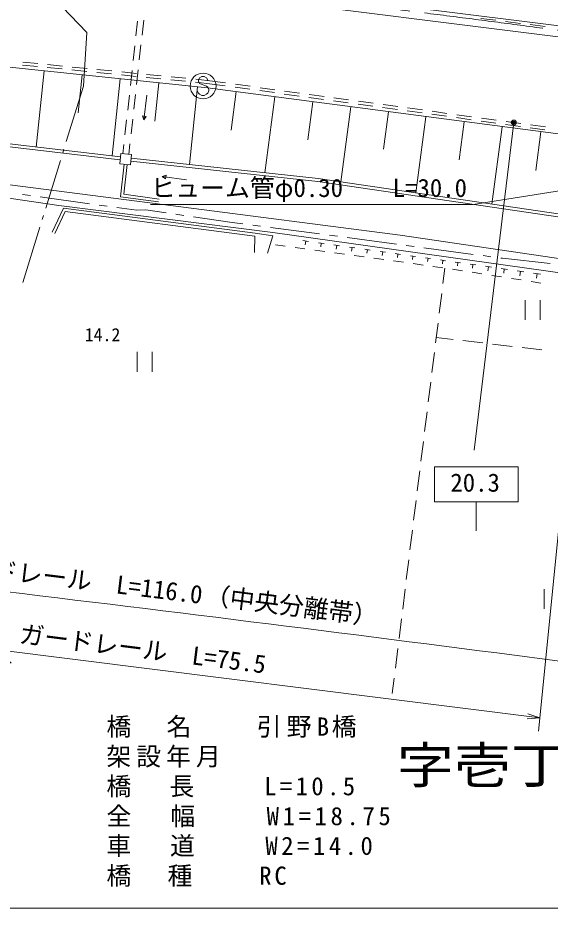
# Model space of a CAD drawing. Units: millimetres, scale not verified. Extents: x 40000 to 680000, y 20000 to 380000.
# Drawn here: x 472646 to 526256, y 205000 to 294604 of the extents above; entities that cross this region are included whole.
import ezdxf
from ezdxf.enums import TextEntityAlignment as Align

# ---------------------------------------------------------------- set-up
doc = ezdxf.new("R2010")
doc.units = ezdxf.units.MM
doc.header["$LTSCALE"] = 1000
doc.header["$PDMODE"] = 32
doc.header["$PDSIZE"] = 500
doc.linetypes.add('CHAIN', pattern=[18.5, 12, -1.5, 3.5, -1.5])
for name, color, linetype, lineweight in [('M-BGD', 7, 'Continuous', 13), ('M-BMK', 2, 'CHAIN', 13), ('M-BMK-ROW', 30, 'Continuous', 13), ('M-STR-HTXT', 7, 'Continuous', 13), ('M-STR-STRC', 7, 'Continuous', 13), ('M-TTL-BAND', 7, 'Continuous', 13)]:
    doc.layers.add(name, color=color, linetype=linetype, lineweight=lineweight)
doc.layers.add('M-BMK-HTXT', color=7, linetype='Continuous')
doc.styles.add('ＭＳ ゴシック', font='')
doc.styles.get('ＭＳ ゴシック').set_extended_font_data('MS Gothic')

msp = doc.modelspace()

# ---------------------------------------------------------------- linework, layer by layer
at = {"layer": 'M-BGD'}
for p, q in [((479613, 293128), (476322, 296586)), ((484542, 292778), (484708, 294269)), ((485155, 292863), (485321, 294354)), ((519286, 294544), (520775, 294357)), ((521767, 294233), (523256, 294047)), ((524248, 293923), (525736, 293736)), ((479251, 287715), (479613, 293128)), ((484265, 290293), (484431, 291784)), ((484878, 290379), (485044, 291869)), ((473124, 289848), (474617, 289700)), ((473155, 290146), (474647, 289998)), ((475612, 289601), (477105, 289453)), ((475642, 289899), (477135, 289751)), ((478130, 289652), (479623, 289504)), ((475292, 289277), (474492, 281600)), ((478100, 289354), (479593, 289206)), ((479131, 288877), (478730, 285039)), ((480588, 289107), (482080, 288959)), ((480618, 289405), (482111, 289257)), ((483075, 288860), (484568, 288712)), ((483106, 289158), (484598, 289010)), ((483988, 287809), (484154, 289300)), ((484601, 287894), (484767, 289385)), ((485563, 288613), (487056, 288465)), ((485594, 288911), (487086, 288763)), ((488081, 288664), (489574, 288516)), ((477529, 282147), (479251, 287715)), ((482969, 288477), (482159, 280709)), ((486853, 288072), (486448, 284188)), ((488051, 288366), (489544, 288218)), ((490737, 287667), (489921, 279846)), ((490539, 288119), (491677, 288006)), ((490569, 288417), (491713, 288304)), ((491677, 288006), (493534, 287751)), ((491713, 288304), (493572, 288049)), ((494563, 287913), (496049, 287709)), ((483711, 285324), (483877, 286815)), ((484324, 285409), (484490, 286900)), ((485644, 286814), (485351, 284331)), ((494638, 287179), (494122, 283281)), ((494524, 287615), (496010, 287411)), ((497001, 287275), (498487, 287072)), ((497039, 287573), (498525, 287369)), ((499478, 286936), (500964, 286732)), ((499516, 287233), (501002, 287029)), ((501993, 286893), (503479, 286689)), ((498535, 286663), (497523, 279014)), ((502360, 286157), (501854, 282333)), ((501955, 286596), (503441, 286392)), ((504431, 286256), (505918, 286052)), ((504470, 286554), (505956, 286350)), ((506908, 285916), (508394, 285712)), ((506946, 286214), (508433, 286010)), ((509423, 285874), (510909, 285670)), ((506184, 285651), (505184, 278089)), ((509385, 285576), (510871, 285372)), ((509965, 285151), (509465, 281370)), ((511862, 285237), (513348, 285033)), ((511900, 285534), (513386, 285330)), ((514377, 285194), (515863, 284990)), ((483434, 282840), (483600, 284330)), ((484047, 282925), (484213, 284415)), ((485351, 284331), (485209, 284725)), ((485209, 284725), (485581, 284681)), ((485581, 284681), (485351, 284331)), ((513746, 284651), (512731, 276977)), ((514339, 284897), (515825, 284693)), ((516815, 284557), (518301, 284353)), ((516854, 284854), (518340, 284651)), ((517583, 284143), (517075, 280306)), ((519292, 284217), (520778, 284013)), ((519330, 284515), (520817, 284311)), ((521807, 284175), (523293, 283971)), ((458327, 283178), (482969, 280309)), ((458353, 283477), (482994, 280608)), ((521420, 283635), (520390, 275848)), ((521769, 283877), (523255, 283673)), ((524246, 283537), (525732, 283333)), ((524284, 283835), (525770, 283631)), ((525313, 283120), (524798, 279227)), ((477174, 281001), (477292, 281383)), ((483220, 280921), (483323, 281846)), ((483816, 280855), (483936, 281931)), ((475460, 275460), (476937, 280237)), ((487171, 278651), (487569, 278785)), ((487569, 278785), (487517, 278414)), ((489647, 278307), (487171, 278651)), ((487517, 278414), (487171, 278651)), ((475105, 274314), (475223, 274696)), ((473146, 267982), (474868, 273550)), ((499584, 271633), (498593, 271769)), ((501352, 272186), (501928, 272105)), ((501640, 272145), (501586, 271762)), ((502922, 271965), (503490, 271885)), ((503206, 271925), (503152, 271546)), ((504484, 271745), (505044, 271666)), ((504764, 271705), (504711, 271332)), ((506038, 271526), (506590, 271448)), ((501565, 271361), (500574, 271497)), ((503546, 271088), (502556, 271225)), ((505528, 270816), (504537, 270952)), ((506314, 271487), (506262, 271119)), ((507509, 270544), (506518, 270680)), ((507584, 271308), (508130, 271232)), ((507857, 271270), (507806, 270907)), ((509124, 271092), (509661, 271016)), ((509392, 271054), (509342, 270695)), ((510655, 270876), (511185, 270801)), ((510920, 270839), (510870, 270485)), ((512179, 270661), (512702, 270588)), ((512440, 270625), (512391, 270276)), ((509490, 270271), (508500, 270407)), ((511472, 269999), (510481, 270135)), ((513453, 269726), (512462, 269863)), ((513696, 270448), (514211, 270375)), ((513953, 270412), (513905, 270068)), ((515205, 270235), (515712, 270164)), ((515459, 270200), (515411, 269861)), ((516690, 270026), (517224, 269951)), ((516957, 269989), (516906, 269633)), ((518196, 269814), (518765, 269734)), ((518481, 269774), (518427, 269395)), ((515435, 269454), (514444, 269590)), ((515645, 269425), (515451, 267857)), ((517411, 269149), (516423, 269303)), ((519387, 268840), (518399, 268995)), ((519738, 269597), (520342, 269512)), ((520040, 269555), (519983, 269152)), ((521314, 269375), (521955, 269285)), ((521634, 269330), (521574, 268903)), ((522926, 269148), (523605, 269053)), ((523266, 269100), (523202, 268648)), ((524576, 268916), (525292, 268815)), ((524934, 268866), (524867, 268388)), ((521363, 268531), (520375, 268686)), ((523339, 268222), (522351, 268377)), ((525315, 267913), (524327, 268068)), ((515328, 266865), (515082, 264880)), ((523746, 266196), (523746, 264196)), ((525246, 266196), (525246, 264196)), ((514960, 263887), (514714, 261902)), ((514782, 262448), (516480, 262246)), ((517473, 262127), (519459, 261890)), ((520451, 261771), (522437, 261534)), ((484668, 260973), (484668, 258973)), ((486168, 260973), (486168, 258973)), ((514592, 260910), (514346, 258925)), ((523430, 261415), (525416, 261178)), ((514223, 257933), (513978, 255948)), ((513855, 254955), (513610, 252970)), ((513487, 251978), (513242, 249993)), ((513119, 249001), (512873, 247016)), ((512751, 246023), (512505, 244038)), ((512383, 243046), (512137, 241061)), ((512014, 240069), (511769, 238084)), ((511646, 237091), (511401, 235106)), ((525647, 237122), (525647, 235122)), ((511278, 234114), (511033, 232129)), ((510910, 231137), (510664, 229152)), ((510542, 228159), (510348, 226591))]:
    msp.add_line(p, q, dxfattribs=at)
for points in [[(63163, 288243), (83517, 288366), (114842, 289514), (146080, 291059), (159464, 291824), (159459, 291824), (160039, 291862), (162629, 292033), (198270, 294388), (253161, 298978), (263294, 299781), (312431, 302756), (341302, 303893), (363212, 304457), (378803, 304685), (409833, 304482), (437392, 303298), (452839, 302220), (462973, 301393), (486944, 298832), (535813, 292716), (552174, 290386), (562227, 288904)], [(63159, 287143), (83540, 287266), (114889, 288415), (146139, 289961), (159532, 290726), (160112, 290764), (162664, 290933), (198352, 293291), (253250, 297882), (263370, 298684), (312486, 301657), (341338, 302794), (363235, 303357), (378807, 303585), (409806, 303382), (437330, 302200), (452756, 301123), (462870, 300297), (486817, 297740), (535667, 291626), (552016, 289297), (562061, 287817), (562062, 287817)], [(459214, 290953), (491737, 287563), (530905, 282409)], [(484051, 280489), (502907, 278425), (530467, 274363)], [(454042, 280070), (488303, 275682), (511156, 272718), (535557, 269155), (540751, 268498), (541657, 268549), (541902, 268918)], [(486827, 276069), (482980, 276600), (483363, 279864)], [(486868, 276366), (483312, 276857), (483661, 279829)], [(484025, 280190), (502869, 278127), (530442, 274064)], [(498334, 273015), (476782, 275728), (456172, 278732), (454414, 278691), (453619, 277727), (454143, 275763), (462757, 244626), (465626, 236537), (467465, 233871), (471970, 229661)], [(476090, 273019), (477232, 275449), (496559, 272923), (498333, 272674), (497799, 270914)], [(476362, 272892), (477410, 275123), (496520, 272626), (496489, 270993)], [(498334, 273015), (543497, 266656), (547535, 259882)]]:
    msp.add_lwpolyline(points, dxfattribs=at)
msp.add_lwpolyline([(483022, 280938), (484081, 280848), (483993, 279811), (482934, 279900)], close=True, dxfattribs=at)
at = {"layer": 'M-BMK'}
msp.add_arc((270806, -1626462), 1936839, 81.34886, 83.80823, dxfattribs=at)
at = {"layer": 'M-BMK-ROW'}
for p, q in [((473117, 276821), (473909, 276712)), ((474900, 276575), (479853, 275891)), ((480844, 275755), (481636, 275645)), ((482627, 275509), (484640, 275231)), ((484640, 275231), (485537, 275278)), ((485537, 275278), (487584, 274975)), ((488573, 274828), (489365, 274711)), ((490354, 274565), (494224, 273991)), ((494224, 273991), (495305, 273872)), ((496297, 273745), (497090, 273640)), ((498081, 273508), (503038, 272851)), ((504029, 272719), (504822, 272614)), ((505814, 272483), (510770, 271826)), ((511761, 271694), (512555, 271589)), ((513546, 271457), (518502, 270800)), ((519494, 270669), (520287, 270564)), ((521278, 270432), (521458, 270408)), ((521458, 270408), (526249, 269889))]:
    msp.add_line(p, q, dxfattribs=at)
at = {"layer": 'M-STR-HTXT'}
for p, q in [((529512, 267257), (525065, 222810)), ((525199, 224145), (447327, 233939)), ((525199, 224145), (523927, 224053)), ((525199, 224145), (523990, 224549))]:
    msp.add_line(p, q, dxfattribs=at)
msp.add_lwpolyline([(551737, 281094), (518511, 275822), (486011, 275822)], dxfattribs=at)
msp.add_arc((-171053, -5114305), 5389590, 82.28231, 83.49617, dxfattribs=at)
at = {"layer": 'M-STR-STRC'}
for p, q in [((490949, 288568), (490831, 288332)), ((491186, 288686), (490949, 288568)), ((491422, 288686), (491186, 288686)), ((491658, 288568), (491422, 288686)), ((491776, 288332), (491658, 288568)), ((490831, 288332), (490831, 288214)), ((490831, 288214), (490949, 287977)), ((490949, 287977), (491658, 287741)), ((491658, 287741), (491776, 287623)), ((490831, 287032), (490713, 287268)), ((490949, 286914), (490831, 287032)), ((491186, 286795), (490949, 286914)), ((491422, 286795), (491186, 286795)), ((491658, 286914), (491422, 286795)), ((491776, 287032), (491658, 286914)), ((491776, 287623), (491895, 287386)), ((491895, 287268), (491776, 287032)), ((491895, 287386), (491895, 287268)), ((522586, 284068), (518594, 251098)), ((514616, 249402), (523016, 249402)), ((514616, 245902), (514616, 249402)), ((523016, 249402), (523016, 245902)), ((523016, 245902), (514616, 245902)), ((518816, 245902), (518816, 242970))]:
    msp.add_line(p, q, dxfattribs=at)
for centre, radius in [((491304, 287741), 1300), ((522586, 284068), 150), ((522586, 284068), 120), ((522586, 284068), 90), ((522586, 284068), 60), ((522586, 284068), 30)]:
    msp.add_circle(centre, radius, dxfattribs=at)
msp.add_point((522586, 284068), dxfattribs=at)
at = {"layer": 'M-TTL-BAND'}
msp.add_line((40000, 205000), (579000, 205000), dxfattribs=at)

# ---------------------------------------------------------------- texts
at = {"layer": 'M-BGD', "style": 'ＭＳ ゴシック'}
msp.add_text('14.2', height=1320, dxfattribs=at).set_placement((479380, 261663), align=Align.BOTTOM_LEFT)
at = {"layer": 'M-BMK-HTXT', "style": 'ＭＳ ゴシック', "width": 1.15}
msp.add_text('字壱丁田', height=3666, dxfattribs=at).set_placement((522303, 216456), align=Align.BOTTOM_CENTER)
at = {"layer": 'M-STR-HTXT', "style": 'ＭＳ ゴシック'}
msp.add_text('ヒューム管φ0.30\u3000\u3000L=30.0', height=1833, dxfattribs=at).set_placement((486011, 276022), align=Align.BOTTOM_LEFT)
for s, rotation, p in [('ガードレール\u3000L=116.0', 352.979, (478041, 236682)), ('ガードレール\u3000L=75.5', 352.831, (485045, 229627))]:
    msp.add_text(s, height=1833, rotation=rotation, dxfattribs=at).set_placement(p, align=Align.BOTTOM_CENTER)
msp.add_text('（中央分離帯）', height=1833, rotation=352.713, dxfattribs=at).set_placement((491345, 235123), align=Align.BOTTOM_LEFT)
at = {"layer": 'M-STR-HTXT', "char_height": 1833, "attachment_point": 7, "style": 'ＭＳ ゴシック'}
for s, insert in [('\\T1.21;橋\u3000名\u3000\u3000引野B橋', (481572, 222154)), ('\\T1.2;架設年月\u3000', (481572, 219154)), ('\\T1.27;橋\u3000長\u3000\u3000L=10.5', (481572, 216154)), ('\\T1.29;全\u3000幅\u3000\u3000W1=18.75', (481572, 213154)), ('\\T1.28;車\u3000道\u3000\u3000W2=14.0', (481572, 210154)), ('\\T1.23;橋\u3000種\u3000\u3000RC', (481572, 207154))]:
    msp.add_mtext(s, dxfattribs=dict(at, insert=insert))
at = {"layer": 'M-STR-STRC', "style": 'ＭＳ ゴシック'}
msp.add_text('20.3', height=1833, dxfattribs=at).set_placement((516203, 246366), align=Align.BOTTOM_LEFT)

doc.saveas('drawing.dxf')
